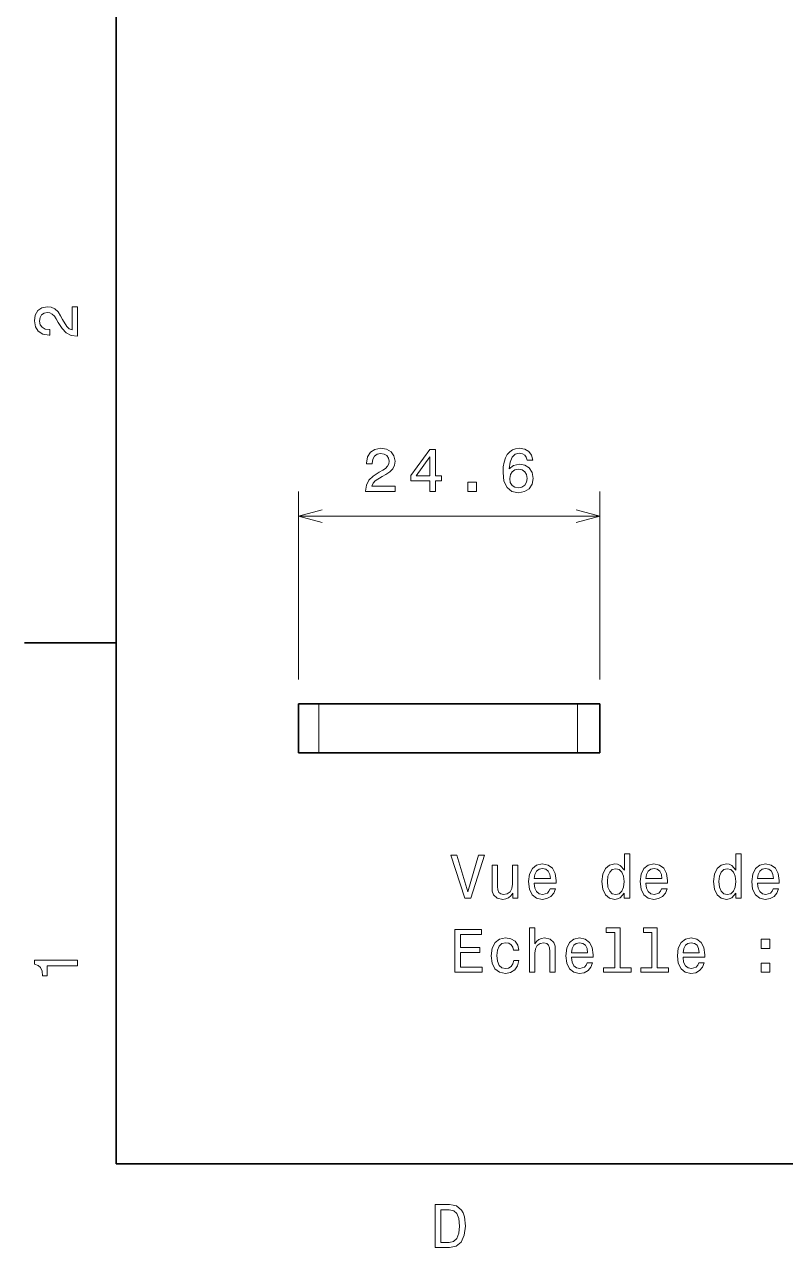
# Model space of a CAD drawing. Extents: x 0 to 297, y 0 to 210.
# Drawn here: x 2.5 to 64.6, y 3.2 to 103 of the extents above; entities that cross this region are included whole.
import ezdxf

# ---------------------------------------------------------------- set-up
doc = ezdxf.new("R2010")
doc.units = 0

msp = doc.modelspace()

# ---------------------------------------------------------------- linework, layer by layer
at = {"color": 7, "lineweight": 35}
for p, q in [((10, 200), (10, 10)), ((47.637196, 47.522774), (26.542412, 47.522774)), ((47.637196, 43.522774), (26.542412, 43.522774)), ((10, 10), (287, 10))]:
    msp.add_line(p, q, dxfattribs=at)
at = {"color": 7, "lineweight": 13, "ltscale": 0.383076}
for p, q in [((24.880457, 49.522774), (24.880457, 64.845795)), ((49.482014, 49.522774), (49.482014, 64.845795))]:
    msp.add_line(p, q, dxfattribs=at)
at = {"color": 7, "lineweight": 13}
msp.add_line((24.880457, 62.845798), (49.482014, 62.845798), dxfattribs=at)
at = {"color": 7, "lineweight": 35, "ltscale": 0.1875}
msp.add_line((10, 52.5), (2.5, 52.5), dxfattribs=at)
at = {"color": 7, "lineweight": 35, "ltscale": 0.041549}
for p, q in [((26.542412, 47.522774), (24.880457, 47.522774)), ((26.542412, 43.522774), (24.880457, 43.522774))]:
    msp.add_line(p, q, dxfattribs=at)
at = {"color": 7, "lineweight": 35, "ltscale": 0.1}
for p, q in [((24.880457, 43.522774), (24.880457, 47.522774)), ((49.482014, 47.522774), (49.482014, 43.522774))]:
    msp.add_line(p, q, dxfattribs=at)
at = {"color": 7, "lineweight": 13, "ltscale": 0.1}
for p, q in [((26.542412, 43.522774), (26.542412, 47.522774)), ((47.637196, 47.522774), (47.637196, 43.522774))]:
    msp.add_line(p, q, dxfattribs=at)
at = {"color": 7, "lineweight": 35, "ltscale": 0.04612}
for p, q in [((49.482014, 47.522774), (47.637196, 47.522774)), ((49.482014, 43.522774), (47.637196, 43.522774))]:
    msp.add_line(p, q, dxfattribs=at)
at = {"color": 7, "lineweight": 13}
for points in [[(6.833213, 77.519447), (6.833213, 79.925072), (6.399496, 79.925072), (6.399496, 78.023773), (6.162464, 78.129684), (5.965778, 78.311241), (5.607709, 78.871033), (5.456412, 79.168587), (5.239553, 79.501442), (4.987392, 79.738472), (4.689842, 79.874641), (4.351945, 79.925072), (3.928314, 79.839333), (3.595461, 79.602303), (3.383646, 79.239189), (3.307997, 78.770172), (3.393732, 78.286018), (3.630764, 77.91787), (4.009006, 77.680832), (4.508286, 77.600143), (4.578891, 77.600143), (4.578891, 78.059074), (4.538545, 78.059074), (4.195605, 78.104462), (3.943444, 78.240631), (3.782061, 78.457489), (3.726585, 78.744957), (3.777017, 79.03746), (3.903098, 79.254318), (4.099784, 79.395531), (4.346902, 79.445961), (4.578891, 79.41066), (4.775577, 79.314842), (4.947046, 79.153458), (5.098343, 78.931557), (5.259727, 78.634003), (5.572406, 78.139771), (5.90526, 77.791786), (6.308718, 77.585014), (6.818084, 77.519447)], [(30.346653, 64.845795), (32.752274, 64.845795), (32.752274, 65.279518), (30.850975, 65.279518), (30.956882, 65.516548), (31.138439, 65.713234), (31.698238, 66.071304), (31.995789, 66.222595), (32.32864, 66.439461), (32.565674, 66.69162), (32.701839, 66.989166), (32.752274, 67.327065), (32.666538, 67.750702), (32.429504, 68.083549), (32.066395, 68.295364), (31.597374, 68.371017), (31.113224, 68.285278), (30.745068, 68.048248), (30.508036, 67.670006), (30.427345, 67.170731), (30.427345, 67.100121), (30.886278, 67.100121), (30.886278, 67.140465), (30.931667, 67.483406), (31.067835, 67.735565), (31.284693, 67.89695), (31.572157, 67.952423), (31.864664, 67.901993), (32.081524, 67.775909), (32.222733, 67.579224), (32.273167, 67.332108), (32.237862, 67.100121), (32.142044, 66.903435), (31.980659, 66.731964), (31.758757, 66.580673), (31.461206, 66.419281), (30.966969, 66.106606), (30.618988, 65.77375), (30.412216, 65.370293), (30.346653, 64.860931)], [(35.590599, 64.845795), (36.044491, 64.845795), (36.044491, 65.713234), (36.54377, 65.713234), (36.54377, 66.116692), (36.044491, 66.116692), (36.044491, 68.270149), (35.585556, 68.270149), (34.052418, 66.157036), (34.052418, 65.713234), (35.590599, 65.713234)], [(43.995644, 67.402718), (43.899822, 67.811218), (43.677921, 68.113808), (43.33498, 68.30545), (42.891178, 68.371017), (42.593628, 68.335709), (42.336422, 68.239891), (42.109478, 68.083549), (41.917835, 67.861649), (41.766537, 67.584274), (41.655586, 67.246376), (41.58498, 66.847961), (41.564808, 66.399109), (41.6455, 65.682976), (41.89262, 65.163521), (42.291035, 64.850845), (42.835701, 64.744934), (43.324894, 64.835709), (43.698093, 65.072746), (43.94017, 65.445938), (44.025902, 65.920006), (43.94017, 66.399109), (43.708179, 66.767273), (43.350113, 66.999252), (42.906307, 67.079948), (42.4272, 66.97908), (42.06913, 66.69162), (42.144779, 67.246376), (42.306164, 67.644791), (42.55328, 67.881821), (42.896221, 67.962509), (43.14838, 67.922165), (43.340023, 67.816261), (43.466106, 67.639748), (43.531666, 67.402718)], [(34.476048, 66.116692), (35.590599, 67.685135), (35.590599, 66.116692)], [(43.536713, 65.914963), (43.481236, 65.597237), (43.340023, 65.355164), (43.113079, 65.193779), (42.830658, 65.143349), (42.533108, 65.193779), (42.306164, 65.350121), (42.159908, 65.592194), (42.114521, 65.90992), (42.164951, 66.222595), (42.306164, 66.459633), (42.538151, 66.610931), (42.85083, 66.666405), (43.123165, 66.610931), (43.340023, 66.464676), (43.481236, 66.227646)], [(38.701263, 64.845795), (39.397228, 64.845795), (39.397228, 65.597237), (38.701263, 65.597237)], [(39.576771, 35.171188), (38.699249, 32.190639), (37.796509, 35.171188), (37.317402, 35.171188), (38.447086, 31.666145), (38.951408, 31.666145), (40.055878, 35.171188)], [(51.463657, 32.084732), (51.463657, 31.666145), (51.907463, 31.666145), (51.907463, 35.287182), (51.4687, 35.287182), (51.4687, 33.960815), (51.130806, 34.344101), (50.924034, 34.434875), (50.687, 34.470181), (50.258324, 34.369316), (49.925472, 34.086895), (49.708614, 33.633003), (49.632965, 33.022774), (49.708614, 32.412544), (49.925472, 31.953609), (50.258324, 31.666145), (50.687, 31.570324), (50.924034, 31.605627), (51.135849, 31.696405)], [(60.571728, 32.084732), (60.571728, 31.666145), (61.015533, 31.666145), (61.015533, 35.287182), (60.576771, 35.287182), (60.576771, 33.960815), (60.238876, 34.344101), (60.032104, 34.434875), (59.795071, 34.470181), (59.366394, 34.369316), (59.033543, 34.086895), (58.816685, 33.633003), (58.741035, 33.022774), (58.816685, 32.412544), (59.033543, 31.953609), (59.366394, 31.666145), (59.795071, 31.570324), (60.032104, 31.605627), (60.243919, 31.696405)], [(42.779221, 34.374359), (42.335415, 34.374359), (42.335415, 32.810959), (42.284981, 32.447845), (42.138729, 32.185596), (41.911785, 32.024216), (41.614235, 31.973782), (41.377201, 32.01413), (41.225906, 32.135166), (41.140171, 32.341938), (41.119999, 32.634445), (41.119999, 34.374359), (40.676193, 34.374359), (40.676193, 32.594101), (40.691322, 32.236031), (40.787144, 31.93848), (41.079651, 31.666145), (41.548672, 31.570324), (41.800835, 31.605627), (42.017693, 31.696405), (42.204292, 31.852745), (42.355587, 32.079689), (42.355587, 31.666145), (42.779221, 31.666145)], [(44.115673, 32.891651), (45.890892, 32.891651), (45.895935, 33.098423), (45.815243, 33.678394), (45.593338, 34.11211), (45.240314, 34.374359), (44.771294, 34.470181), (44.312359, 34.369316), (43.959335, 34.086895), (43.732388, 33.62796), (43.651699, 33.022774), (43.727345, 32.402458), (43.954292, 31.948566), (44.302273, 31.666145), (44.756165, 31.570324), (45.149536, 31.635885), (45.472301, 31.807356), (45.709335, 32.079689), (45.845501, 32.442802), (45.406742, 32.442802), (45.315964, 32.241074), (45.184837, 32.089775), (44.811638, 31.968739), (44.524178, 32.024216), (44.307316, 32.200729), (44.166107, 32.48819), (44.115673, 32.876518)], [(44.115673, 33.264847), (44.17115, 33.612831), (44.307316, 33.870037), (44.514091, 34.026375), (44.786423, 34.081852), (45.053715, 34.026375), (45.260487, 33.870037), (45.386566, 33.612831), (45.431957, 33.264847)], [(50.76265, 34.071766), (51.055157, 34.00116), (51.277058, 33.804474), (51.40818, 33.476665), (51.458614, 33.022774), (51.40818, 32.563839), (51.277058, 32.236031), (51.055157, 32.034302), (50.76265, 31.968739), (50.485271, 32.034302), (50.273457, 32.236031), (50.132244, 32.568882), (50.086857, 33.022774), (50.132244, 33.471622), (50.273457, 33.799431), (50.485271, 34.00116)], [(53.223743, 32.891651), (54.998962, 32.891651), (55.004005, 33.098423), (54.923309, 33.678394), (54.701408, 34.11211), (54.348381, 34.374359), (53.879364, 34.470181), (53.420429, 34.369316), (53.067406, 34.086895), (52.840458, 33.62796), (52.759766, 33.022774), (52.835415, 32.402458), (53.062363, 31.948566), (53.410343, 31.666145), (53.864235, 31.570324), (54.257607, 31.635885), (54.580372, 31.807356), (54.817406, 32.079689), (54.953571, 32.442802), (54.514809, 32.442802), (54.424034, 32.241074), (54.292908, 32.089775), (53.919708, 31.968739), (53.632248, 32.024216), (53.415386, 32.200729), (53.274178, 32.48819), (53.223743, 32.876518)], [(53.223743, 33.264847), (53.279221, 33.612831), (53.415386, 33.870037), (53.622158, 34.026375), (53.894493, 34.081852), (54.161785, 34.026375), (54.368557, 33.870037), (54.494637, 33.612831), (54.540024, 33.264847)], [(59.87072, 34.071766), (60.163227, 34.00116), (60.385128, 33.804474), (60.516251, 33.476665), (60.566685, 33.022774), (60.516251, 32.563839), (60.385128, 32.236031), (60.163227, 32.034302), (59.87072, 31.968739), (59.593342, 32.034302), (59.381527, 32.236031), (59.240318, 32.568882), (59.194927, 33.022774), (59.240318, 33.471622), (59.381527, 33.799431), (59.593342, 34.00116)], [(62.331814, 32.891651), (64.107025, 32.891651), (64.112076, 33.098423), (64.03138, 33.678394), (63.809479, 34.11211), (63.456451, 34.374359), (62.987434, 34.470181), (62.5285, 34.369316), (62.175476, 34.086895), (61.948528, 33.62796), (61.867836, 33.022774), (61.943485, 32.402458), (62.170429, 31.948566), (62.518414, 31.666145), (62.972305, 31.570324), (63.365677, 31.635885), (63.688442, 31.807356), (63.925476, 32.079689), (64.061638, 32.442802), (63.622879, 32.442802), (63.532101, 32.241074), (63.400978, 32.089775), (63.027779, 31.968739), (62.740314, 32.024216), (62.523457, 32.200729), (62.382248, 32.48819), (62.331814, 32.876518)], [(62.331814, 33.264847), (62.387291, 33.612831), (62.523457, 33.870037), (62.730228, 34.026375), (63.002563, 34.081852), (63.269852, 34.026375), (63.476624, 33.870037), (63.602707, 33.612831), (63.648094, 33.264847)], [(37.640171, 25.619316), (39.859192, 25.619316), (39.859192, 26.042948), (38.104149, 26.042948), (38.104149, 27.228106), (39.667549, 27.228106), (39.667549, 27.646694), (38.104149, 27.646694), (38.104149, 28.695684), (39.818844, 28.695684), (39.818844, 29.119316), (37.640171, 29.119316)], [(43.727345, 25.619316), (44.17115, 25.619316), (44.17115, 27.182716), (44.216537, 27.540787), (44.362793, 27.803034), (44.589737, 27.964417), (44.89233, 28.024937), (45.134407, 27.974503), (45.285706, 27.838337), (45.361351, 27.611391), (45.386566, 27.308798), (45.386566, 25.619316), (45.830372, 25.619316), (45.830372, 27.399576), (45.8102, 27.757645), (45.719421, 28.055195), (45.421871, 28.32753), (44.957893, 28.423351), (44.705734, 28.388048), (44.488873, 28.292227), (44.307316, 28.14093), (44.17115, 27.934158), (44.17115, 29.240353), (43.727345, 29.240353)], [(50.681957, 28.867155), (50.681957, 25.992516), (49.769135, 25.992516), (49.769135, 25.619316), (52.033543, 25.619316), (52.033543, 25.992516), (51.125763, 25.992516), (51.125763, 29.240353), (49.985992, 29.240353), (49.985992, 28.867155)], [(53.717979, 28.867155), (53.717979, 25.992516), (52.805157, 25.992516), (52.805157, 25.619316), (55.069565, 25.619316), (55.069565, 25.992516), (54.161785, 25.992516), (54.161785, 29.240353), (53.022015, 29.240353), (53.022015, 28.867155)], [(42.416107, 27.429834), (42.854866, 27.429834), (42.764091, 27.833294), (42.54723, 28.151016), (42.209335, 28.347702), (41.770573, 28.423351), (41.286423, 28.322487), (40.918266, 28.040066), (40.686279, 27.581131), (40.605587, 26.965858), (40.681236, 26.355627), (40.90818, 25.901737), (41.266251, 25.619316), (41.755444, 25.523495), (42.189163, 25.599144), (42.527058, 25.810959), (42.759045, 26.143812), (42.859909, 26.587616), (42.436279, 26.587616), (42.36063, 26.305195), (42.219421, 26.09338), (42.017693, 25.962255), (41.770573, 25.921909), (41.462936, 25.987473), (41.241035, 26.189201), (41.104866, 26.51701), (41.059479, 26.980988), (41.104866, 27.434877), (41.246078, 27.762688), (41.473022, 27.964417), (41.770573, 28.035023), (42.032822, 27.989634), (42.229507, 27.873638), (42.36063, 27.681995)], [(47.151695, 26.84482), (48.926914, 26.84482), (48.931957, 27.051592), (48.851265, 27.631563), (48.629364, 28.065281), (48.276337, 28.32753), (47.807316, 28.423351), (47.348385, 28.322487), (46.995358, 28.040066), (46.768414, 27.581131), (46.687721, 26.975945), (46.763371, 26.355627), (46.990314, 25.901737), (47.338295, 25.619316), (47.792187, 25.523495), (48.185558, 25.589056), (48.508324, 25.760527), (48.745358, 26.032862), (48.881523, 26.395973), (48.442764, 26.395973), (48.351986, 26.194244), (48.220863, 26.042948), (47.847664, 25.921909), (47.5602, 25.977385), (47.343338, 26.153898), (47.202129, 26.441362), (47.151695, 26.829691)], [(47.151695, 27.218019), (47.207172, 27.566002), (47.343338, 27.823206), (47.550114, 27.979546), (47.822449, 28.035023), (48.089737, 27.979546), (48.296509, 27.823206), (48.422592, 27.566002), (48.467979, 27.218019)], [(56.259766, 26.84482), (58.034981, 26.84482), (58.040024, 27.051592), (57.959335, 27.631563), (57.737434, 28.065281), (57.384407, 28.32753), (56.915386, 28.423351), (56.456451, 28.322487), (56.103428, 28.040066), (55.87648, 27.581131), (55.795792, 26.975945), (55.871437, 26.355627), (56.098381, 25.901737), (56.446365, 25.619316), (56.900257, 25.523495), (57.293629, 25.589056), (57.616394, 25.760527), (57.853428, 26.032862), (57.989594, 26.395973), (57.550835, 26.395973), (57.460052, 26.194244), (57.328934, 26.042948), (56.955734, 25.921909), (56.668266, 25.977385), (56.451408, 26.153898), (56.3102, 26.441362), (56.259766, 26.829691)], [(56.259766, 27.218019), (56.315243, 27.566002), (56.451408, 27.823206), (56.65818, 27.979546), (56.930519, 28.035023), (57.197807, 27.979546), (57.404579, 27.823206), (57.530663, 27.566002), (57.57605, 27.218019)], [(62.63945, 27.576088), (63.335415, 27.576088), (63.335415, 28.32753), (62.63945, 28.32753)], [(6.833213, 26.159222), (6.833213, 26.618156), (3.307997, 26.618156), (3.307997, 26.275217), (3.615634, 26.184439), (3.822406, 26.002882), (3.943444, 25.725506), (3.98379, 25.34222), (4.341859, 25.34222), (4.341859, 26.159222)], [(62.63945, 25.619316), (63.335415, 25.619316), (63.335415, 26.370756), (62.63945, 26.370756)], [(37.194958, 6.666787), (36.029972, 6.666787), (36.029972, 3.166787), (37.194958, 3.166787), (37.744667, 3.277738), (38.153168, 3.615634), (38.405331, 4.165346), (38.496109, 4.916787), (38.415417, 5.683357), (38.314552, 5.985951), (38.173344, 6.228026), (37.764839, 6.555836), (37.497551, 6.636527)], [(37.159653, 6.248199), (37.542938, 6.17255), (37.805187, 5.940562), (37.961525, 5.527017), (38.011959, 4.916787), (37.956482, 4.326729), (37.800144, 3.913184), (37.532852, 3.666066), (37.159653, 3.585375), (36.498989, 3.585375), (36.498989, 6.248199)]]:
    msp.add_lwpolyline(points, close=True, dxfattribs=at)
for points in [[(26.812309, 63.363438), (24.880457, 62.845798), (26.812309, 62.328163)], [(47.550159, 62.328163), (49.482014, 62.845798), (47.550159, 63.363438)]]:
    msp.add_lwpolyline(points, dxfattribs=at)

doc.saveas('drawing.dxf')
